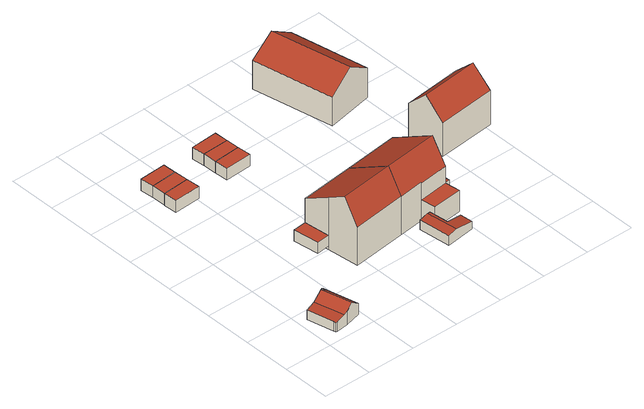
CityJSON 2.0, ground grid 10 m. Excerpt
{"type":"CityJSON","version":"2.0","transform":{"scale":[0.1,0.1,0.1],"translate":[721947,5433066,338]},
"CityObjects":{
"building1":{"type":"Building","attributes":{"Gemeindeschluessel":"09362000","HoeheDach":"343.790","HoeheGrund":"339.950","Methode":"2000","NiedrigsteTraufeDesGebaeudes":"341.930","Geometrietyp2DReferenz":"3000","measuredHeight":3.84,"function":"31001_2000","roofType":"3100"},"geometry":[{"type":"Solid","lod":"2","boundaries":[[[[0,1,2,3,4,5,6,7,8,9]],[[6,5,10,11,12]],[[4,13,10,5]],[[14,15,16,12,11,17]],[[7,16,15,8]],[[1,18,19,2]],[[20,19,18,21,10,13]],[[0,9,14,17,22]],[[6,12,16,7]],[[1,0,22,21,18]],[[14,9,8,15]],[[3,20,13,4]],[[2,19,20,3]],[[21,22,17,11,10]]]],"semantics":{"surfaces":[{"type":"GroundSurface","Flaeche":"39.249","Z_MAX":"0.000","Z_MAX_ASL":"339.950","Z_MIN":"0.000","Z_MIN_ASL":"339.950"},{"type":"WallSurface","Flaeche":"10.649","Z_MAX":"3.840","Z_MAX_ASL":"343.790","Z_MIN":"0.000","Z_MIN_ASL":"339.950"},{"type":"WallSurface","Flaeche":"4.432","Z_MAX":"2.321","Z_MAX_ASL":"342.271","Z_MIN":"0.000","Z_MIN_ASL":"339.950"},{"type":"RoofSurface","Dachneigung":"52.738","Dachorientierung":"76.501","Flaeche":"16.248","Z_MAX":"3.840","Z_MAX_ASL":"343.790","Z_MIN":"2.368","Z_MIN_ASL":"342.318"},{"type":"WallSurface","Flaeche":"1.558","Z_MAX":"2.825","Z_MAX_ASL":"342.775","Z_MIN":"0.000","Z_MIN_ASL":"339.950"},{"type":"WallSurface","Flaeche":"0.617","Z_MAX":"2.019","Z_MAX_ASL":"341.969","Z_MIN":"0.000","Z_MIN_ASL":"339.950"},{"type":"RoofSurface","Dachneigung":"80.916","Dachorientierung":"256.491","Flaeche":"13.764","Z_MAX":"2.330","Z_MAX_ASL":"342.280","Z_MIN":"1.980","Z_MIN_ASL":"341.930"},{"type":"WallSurface","Flaeche":"10.227","Z_MAX":"3.840","Z_MAX_ASL":"343.790","Z_MIN":"0.000","Z_MIN_ASL":"339.950"},{"type":"WallSurface","Flaeche":"2.272","Z_MAX":"2.837","Z_MAX_ASL":"342.787","Z_MIN":"0.000","Z_MIN_ASL":"339.950"},{"type":"WallSurface","Flaeche":"6.135","Z_MAX":"2.885","Z_MAX_ASL":"342.835","Z_MIN":"0.000","Z_MIN_ASL":"339.950"},{"type":"WallSurface","Flaeche":"17.144","Z_MAX":"2.368","Z_MAX_ASL":"342.318","Z_MIN":"0.000","Z_MIN_ASL":"339.950"},{"type":"WallSurface","Flaeche":"11.155","Z_MAX":"1.993","Z_MAX_ASL":"341.943","Z_MIN":"0.000","Z_MIN_ASL":"339.950"},{"type":"WallSurface","Flaeche":"0.988","Z_MAX":"1.981","Z_MAX_ASL":"341.931","Z_MIN":"0.000","Z_MIN_ASL":"339.950"},{"type":"RoofSurface","Dachneigung":"52.738","Dachorientierung":"256.497","Flaeche":"15.994","Z_MAX":"3.840","Z_MAX_ASL":"343.790","Z_MIN":"2.330","Z_MIN_ASL":"342.280"}],"values":[[0,1,2,3,4,5,6,7,8,9,10,11,12,13]]}}]},
"building2":{"type":"Building","attributes":{"Gemeindeschluessel":"09362000","HoeheDach":"342.009","HoeheGrund":"339.380","Methode":"1000","NiedrigsteTraufeDesGebaeudes":"342.009","Geometrietyp2DReferenz":"3000","measuredHeight":2.63,"function":"31001_2000","roofType":"1000"},"geometry":[{"type":"Solid","lod":"2","boundaries":[[[[23,24,25,26]],[[23,26,27,28]],[[26,25,29,27]],[[30,29,25,24]],[[27,29,30,28]],[[28,30,24,23]]]],"semantics":{"surfaces":[{"type":"WallSurface","Flaeche":"14.464","Z_MAX":"2.629","Z_MAX_ASL":"342.009","Z_MIN":"0.000","Z_MIN_ASL":"339.380"},{"type":"GroundSurface","Flaeche":"15.260","Z_MAX":"0.000","Z_MAX_ASL":"339.380","Z_MIN":"0.000","Z_MIN_ASL":"339.380"},{"type":"WallSurface","Flaeche":"7.311","Z_MAX":"2.629","Z_MAX_ASL":"342.009","Z_MIN":"0.000","Z_MIN_ASL":"339.380"},{"type":"RoofSurface","Dachneigung":"90.000","Dachorientierung":"-1.000","Flaeche":"15.260","Z_MAX":"2.629","Z_MAX_ASL":"342.009","Z_MIN":"2.629","Z_MIN_ASL":"342.009"},{"type":"WallSurface","Flaeche":"14.385","Z_MAX":"2.629","Z_MAX_ASL":"342.009","Z_MIN":"0.000","Z_MIN_ASL":"339.380"},{"type":"WallSurface","Flaeche":"7.313","Z_MAX":"2.629","Z_MAX_ASL":"342.009","Z_MIN":"0.000","Z_MIN_ASL":"339.380"}],"values":[[0,1,2,3,4,5]]}}]},
"building3":{"type":"Building","attributes":{"Gemeindeschluessel":"09362000","HoeheDach":"342.000","HoeheGrund":"339.460","Methode":"1000","NiedrigsteTraufeDesGebaeudes":"342.000","Geometrietyp2DReferenz":"3000","measuredHeight":2.54,"function":"31001_2000","roofType":"1000"},"geometry":[{"type":"Solid","lod":"2","boundaries":[[[[31,25,24,32]],[[32,24,33,34]],[[24,25,35,33]],[[34,33,35,36]],[[34,36,31,32]],[[36,35,25,31]]]],"semantics":{"surfaces":[{"type":"WallSurface","Flaeche":"13.974","Z_MAX":"2.540","Z_MAX_ASL":"342.000","Z_MIN":"0.000","Z_MIN_ASL":"339.460"},{"type":"WallSurface","Flaeche":"7.166","Z_MAX":"2.540","Z_MAX_ASL":"342.000","Z_MIN":"0.000","Z_MIN_ASL":"339.460"},{"type":"RoofSurface","Dachneigung":"90.000","Dachorientierung":"-1.000","Flaeche":"15.495","Z_MAX":"2.540","Z_MAX_ASL":"342.000","Z_MIN":"2.540","Z_MIN_ASL":"342.000"},{"type":"WallSurface","Flaeche":"13.972","Z_MAX":"2.540","Z_MAX_ASL":"342.000","Z_MIN":"0.000","Z_MIN_ASL":"339.460"},{"type":"GroundSurface","Flaeche":"15.495","Z_MAX":"0.000","Z_MAX_ASL":"339.460","Z_MIN":"0.000","Z_MIN_ASL":"339.460"},{"type":"WallSurface","Flaeche":"7.143","Z_MAX":"2.540","Z_MAX_ASL":"342.000","Z_MIN":"0.000","Z_MIN_ASL":"339.460"}],"values":[[0,1,2,3,4,5]]}}]},
"building4":{"type":"Building","attributes":{"Gemeindeschluessel":"09362000","HoeheDach":"342.002","HoeheGrund":"339.540","Methode":"1000","NiedrigsteTraufeDesGebaeudes":"342.002","Geometrietyp2DReferenz":"3000","measuredHeight":2.46,"function":"31001_2000","roofType":"1000"},"geometry":[{"type":"Solid","lod":"2","boundaries":[[[[37,38,36,34]],[[37,39,40,38]],[[38,40,35,36]],[[36,35,33,34]],[[33,35,40,39]],[[34,33,39,37]]]],"semantics":{"surfaces":[{"type":"GroundSurface","Flaeche":"15.357","Z_MAX":"0.000","Z_MAX_ASL":"339.540","Z_MIN":"0.000","Z_MIN_ASL":"339.540"},{"type":"WallSurface","Flaeche":"13.545","Z_MAX":"2.462","Z_MAX_ASL":"342.002","Z_MIN":"0.000","Z_MIN_ASL":"339.540"},{"type":"WallSurface","Flaeche":"6.848","Z_MAX":"2.462","Z_MAX_ASL":"342.002","Z_MIN":"0.000","Z_MIN_ASL":"339.540"},{"type":"WallSurface","Flaeche":"13.543","Z_MAX":"2.462","Z_MAX_ASL":"342.002","Z_MIN":"0.000","Z_MIN_ASL":"339.540"},{"type":"RoofSurface","Dachneigung":"90.000","Dachorientierung":"-1.000","Flaeche":"15.357","Z_MAX":"2.462","Z_MAX_ASL":"342.002","Z_MIN":"2.462","Z_MIN_ASL":"342.002"},{"type":"WallSurface","Flaeche":"6.898","Z_MAX":"2.462","Z_MAX_ASL":"342.002","Z_MIN":"0.000","Z_MIN_ASL":"339.540"}],"values":[[0,1,2,3,4,5]]}}]},
"building5":{"type":"Building","attributes":{"Gemeindeschluessel":"09362000","HoeheDach":"341.797","HoeheGrund":"339.540","Methode":"1000","NiedrigsteTraufeDesGebaeudes":"341.797","Geometrietyp2DReferenz":"3000","measuredHeight":2.26,"function":"31001_2000","roofType":"1000"},"geometry":[{"type":"Solid","lod":"2","boundaries":[[[[41,42,43,44]],[[42,45,46,43]],[[44,43,46,47]],[[47,46,45,48]],[[48,45,42,41]],[[44,47,48,41]]]],"semantics":{"surfaces":[{"type":"WallSurface","Flaeche":"11.884","Z_MAX":"2.257","Z_MAX_ASL":"341.797","Z_MIN":"0.000","Z_MIN_ASL":"339.540"},{"type":"RoofSurface","Dachneigung":"90.000","Dachorientierung":"-1.000","Flaeche":"14.391","Z_MAX":"2.257","Z_MAX_ASL":"341.797","Z_MIN":"2.257","Z_MIN_ASL":"341.797"},{"type":"WallSurface","Flaeche":"6.179","Z_MAX":"2.257","Z_MAX_ASL":"341.797","Z_MIN":"0.000","Z_MIN_ASL":"339.540"},{"type":"WallSurface","Flaeche":"6.158","Z_MAX":"2.257","Z_MAX_ASL":"341.797","Z_MIN":"0.000","Z_MIN_ASL":"339.540"},{"type":"GroundSurface","Flaeche":"14.391","Z_MAX":"0.000","Z_MAX_ASL":"339.540","Z_MIN":"0.000","Z_MIN_ASL":"339.540"}],"values":[[0,1,2,0,3,4]]}}]},
"building6":{"type":"Building","attributes":{"Gemeindeschluessel":"09362000","HoeheDach":"352.190","HoeheGrund":"338.802","Methode":"2000","NiedrigsteTraufeDesGebaeudes":"347.009","Geometrietyp2DReferenz":"3000","measuredHeight":13.39,"function":"31001_1000","roofType":"3100"},"address":[{"Country":"Germany","Locality":"Regensburg","ThoroughfareName":"Großprüfening 17a"}],"geometry":[{"type":"Solid","lod":"2","boundaries":[[[[49,50,51,52,53]],[[53,52,54,55]],[[56,57,50,49]],[[58,59,51,50,57]],[[60,58,57,56]],[[54,52,51,59]],[[55,54,59,58,60]],[[49,53,55,60,56]]]],"semantics":{"surfaces":[{"type":"WallSurface","Flaeche":"130.234","Z_MAX":"13.388","Z_MAX_ASL":"352.190","Z_MIN":"0.000","Z_MIN_ASL":"338.802"},{"type":"WallSurface","Flaeche":"93.193","Z_MAX":"8.271","Z_MAX_ASL":"347.073","Z_MIN":"0.000","Z_MIN_ASL":"338.802"},{"type":"WallSurface","Flaeche":"92.743","Z_MAX":"8.207","Z_MAX_ASL":"347.009","Z_MIN":"0.000","Z_MIN_ASL":"338.802"},{"type":"RoofSurface","Dachneigung":"60.337","Dachorientierung":"353.016","Flaeche":"118.128","Z_MAX":"13.388","Z_MAX_ASL":"352.190","Z_MIN":"8.207","Z_MIN_ASL":"347.009"},{"type":"WallSurface","Flaeche":"51.110","Z_MAX":"11.206","Z_MAX_ASL":"350.008","Z_MIN":"0.000","Z_MIN_ASL":"338.802"},{"type":"RoofSurface","Dachneigung":"29.945","Dachorientierung":"173.022","Flaeche":"66.683","Z_MAX":"13.388","Z_MAX_ASL":"352.190","Z_MIN":"8.257","Z_MIN_ASL":"347.059"},{"type":"WallSurface","Flaeche":"79.032","Z_MAX":"13.388","Z_MAX_ASL":"352.190","Z_MIN":"0.000","Z_MIN_ASL":"338.802"},{"type":"GroundSurface","Flaeche":"135.934","Z_MAX":"0.000","Z_MAX_ASL":"338.802","Z_MIN":"0.000","Z_MIN_ASL":"338.802"}],"values":[[0,1,2,3,4,5,6,7]]}}]},
"building7":{"type":"Building","attributes":{"Gemeindeschluessel":"09362000","HoeheDach":"341.989","HoeheGrund":"339.470","Methode":"1000","NiedrigsteTraufeDesGebaeudes":"341.989","Geometrietyp2DReferenz":"3000","measuredHeight":2.52,"function":"31001_2000","roofType":"1000"},"geometry":[{"type":"Solid","lod":"2","boundaries":[[[[61,62,63,64]],[[65,66,67,68]],[[67,62,61,68]],[[65,64,63,66]],[[66,63,62,67]],[[68,61,64,65]]]],"semantics":{"surfaces":[{"type":"RoofSurface","Dachneigung":"90.000","Dachorientierung":"-1.000","Flaeche":"15.444","Z_MAX":"2.519","Z_MAX_ASL":"341.989","Z_MIN":"2.519","Z_MIN_ASL":"341.989"},{"type":"GroundSurface","Flaeche":"15.444","Z_MAX":"0.000","Z_MAX_ASL":"339.470","Z_MIN":"0.000","Z_MIN_ASL":"339.470"},{"type":"WallSurface","Flaeche":"13.864","Z_MAX":"2.519","Z_MAX_ASL":"341.989","Z_MIN":"0.000","Z_MIN_ASL":"339.470"},{"type":"WallSurface","Flaeche":"13.863","Z_MAX":"2.519","Z_MAX_ASL":"341.989","Z_MIN":"0.000","Z_MIN_ASL":"339.470"},{"type":"WallSurface","Flaeche":"7.108","Z_MAX":"2.519","Z_MAX_ASL":"341.989","Z_MIN":"0.000","Z_MIN_ASL":"339.470"},{"type":"WallSurface","Flaeche":"7.029","Z_MAX":"2.519","Z_MAX_ASL":"341.989","Z_MIN":"0.000","Z_MIN_ASL":"339.470"}],"values":[[0,1,2,3,4,5]]}}]},
"building8":{"type":"Building","attributes":{"Gemeindeschluessel":"09362000","HoeheDach":"341.988","HoeheGrund":"339.490","Methode":"1000","NiedrigsteTraufeDesGebaeudes":"341.988","Geometrietyp2DReferenz":"3000","measuredHeight":2.5,"function":"31001_2000","roofType":"1000"},"geometry":[{"type":"Solid","lod":"2","boundaries":[[[[64,63,69,70]],[[71,69,63,66]],[[66,63,64,65]],[[72,71,66,65]],[[72,70,69,71]],[[65,64,70,72]]]],"semantics":{"surfaces":[{"type":"RoofSurface","Dachneigung":"90.000","Dachorientierung":"-1.000","Flaeche":"15.321","Z_MAX":"2.498","Z_MAX_ASL":"341.988","Z_MIN":"2.498","Z_MIN_ASL":"341.988"},{"type":"WallSurface","Flaeche":"6.897","Z_MAX":"2.498","Z_MAX_ASL":"341.988","Z_MIN":"0.000","Z_MIN_ASL":"339.490"},{"type":"WallSurface","Flaeche":"13.748","Z_MAX":"2.498","Z_MAX_ASL":"341.988","Z_MIN":"0.000","Z_MIN_ASL":"339.490"},{"type":"GroundSurface","Flaeche":"15.321","Z_MAX":"0.000","Z_MAX_ASL":"339.490","Z_MIN":"0.000","Z_MIN_ASL":"339.490"},{"type":"WallSurface","Flaeche":"13.718","Z_MAX":"2.498","Z_MAX_ASL":"341.988","Z_MIN":"0.000","Z_MIN_ASL":"339.490"},{"type":"WallSurface","Flaeche":"7.026","Z_MAX":"2.498","Z_MAX_ASL":"341.988","Z_MIN":"0.000","Z_MIN_ASL":"339.490"}],"values":[[0,1,2,3,4,5]]}}]},
"building9":{"type":"Building","attributes":{"Gemeindeschluessel":"09362000","HoeheDach":"341.982","HoeheGrund":"339.490","Methode":"1000","NiedrigsteTraufeDesGebaeudes":"341.982","Geometrietyp2DReferenz":"3000","measuredHeight":2.49,"function":"31001_2000","roofType":"1000"},"geometry":[{"type":"Solid","lod":"2","boundaries":[[[[70,69,73,74]],[[75,74,73,76]],[[76,73,69,71]],[[72,70,74,75]],[[71,69,70,72]],[[75,76,71,72]]]],"semantics":{"surfaces":[{"type":"RoofSurface","Dachneigung":"90.000","Dachorientierung":"-1.000","Flaeche":"15.385","Z_MAX":"2.492","Z_MAX_ASL":"341.982","Z_MIN":"2.492","Z_MIN_ASL":"341.982"},{"type":"WallSurface","Flaeche":"13.685","Z_MAX":"2.492","Z_MAX_ASL":"341.982","Z_MIN":"0.000","Z_MIN_ASL":"339.490"},{"type":"WallSurface","Flaeche":"7.008","Z_MAX":"2.492","Z_MAX_ASL":"341.982","Z_MIN":"0.000","Z_MIN_ASL":"339.490"},{"type":"WallSurface","Flaeche":"6.956","Z_MAX":"2.492","Z_MAX_ASL":"341.982","Z_MIN":"0.000","Z_MIN_ASL":"339.490"},{"type":"GroundSurface","Flaeche":"15.385","Z_MAX":"0.000","Z_MAX_ASL":"339.490","Z_MIN":"0.000","Z_MIN_ASL":"339.490"}],"values":[[0,1,2,3,1,4]]}}]},
"building10":{"type":"Building","attributes":{"Gemeindeschluessel":"09362000","HoeheDach":"343.320","HoeheGrund":"340.900","Methode":"2000","NiedrigsteTraufeDesGebaeudes":"342.650","Geometrietyp2DReferenz":"3000","measuredHeight":2.42,"function":"31001_2000","roofType":"3100"},"geometry":[{"type":"Solid","lod":"2","boundaries":[[[[77,78,79,80]],[[81,82,83,84]],[[85,81,84,86]],[[87,88,89,90]],[[82,81,85,80,79]],[[78,77,90,89]],[[85,86,87,90,77,80]],[[87,86,84,83,88]],[[78,89,88,83,82,79]]]],"semantics":{"surfaces":[{"type":"WallSurface","Flaeche":"4.513","Z_MAX":"1.750","Z_MAX_ASL":"342.650","Z_MIN":"0.000","Z_MIN_ASL":"340.900"},{"type":"RoofSurface","Dachneigung":"76.870","Dachorientierung":"262.989","Flaeche":"13.103","Z_MAX":"2.420","Z_MAX_ASL":"343.320","Z_MIN":"1.972","Z_MIN_ASL":"342.872"},{"type":"WallSurface","Flaeche":"13.121","Z_MAX":"1.972","Z_MAX_ASL":"342.872","Z_MIN":"0.000","Z_MIN_ASL":"340.900"},{"type":"WallSurface","Flaeche":"9.391","Z_MAX":"2.312","Z_MAX_ASL":"343.212","Z_MIN":"0.000","Z_MIN_ASL":"340.900"},{"type":"WallSurface","Flaeche":"12.595","Z_MAX":"2.420","Z_MAX_ASL":"343.320","Z_MIN":"0.000","Z_MIN_ASL":"340.900"},{"type":"WallSurface","Flaeche":"6.849","Z_MAX":"2.312","Z_MAX_ASL":"343.212","Z_MIN":"0.000","Z_MIN_ASL":"340.900"},{"type":"GroundSurface","Flaeche":"25.766","Z_MAX":"0.000","Z_MAX_ASL":"340.900","Z_MIN":"0.000","Z_MIN_ASL":"340.900"},{"type":"WallSurface","Flaeche":"5.792","Z_MAX":"2.420","Z_MAX_ASL":"343.320","Z_MIN":"0.000","Z_MIN_ASL":"340.900"},{"type":"RoofSurface","Dachneigung":"80.546","Dachorientierung":"83.031","Flaeche":"13.183","Z_MAX":"2.420","Z_MAX_ASL":"343.320","Z_MIN":"1.750","Z_MIN_ASL":"342.650"}],"values":[[0,1,2,3,4,5,6,7,8]]}}]},
"building11":{"type":"Building","attributes":{"Gemeindeschluessel":"09362000","HoeheDach":"352.190","HoeheGrund":"338.802","Methode":"2000","NiedrigsteTraufeDesGebaeudes":"343.350","Geometrietyp2DReferenz":"3000","measuredHeight":13.39,"function":"31001_1000","roofType":"3100"},"address":[{"Country":"Germany","Locality":"Regensburg","ThoroughfareName":"Großprüfening 17"}],"geometry":[{"type":"Solid","lod":"2","boundaries":[[[[91,92,93,94]],[[95,96,97,98,99,100,51]],[[93,92,101,102]],[[103,53,49,104,105,91,94]],[[105,104,106,100,99]],[[103,96,95,53]],[[49,50,106,104]],[[49,53,95,51,50]],[[91,105,99,98,101,92]],[[103,94,93,102,97,96]],[[51,100,106,50]],[[101,98,97,102]]]],"semantics":{"surfaces":[{"type":"WallSurface","Flaeche":"28.104","Z_MAX":"4.548","Z_MAX_ASL":"343.350","Z_MIN":"0.000","Z_MIN_ASL":"338.802"},{"type":"RoofSurface","Dachneigung":"29.689","Dachorientierung":"173.270","Flaeche":"67.334","Z_MAX":"13.388","Z_MAX_ASL":"352.190","Z_MIN":"8.178","Z_MIN_ASL":"346.980"},{"type":"RoofSurface","Dachneigung":"90.000","Dachorientierung":"-1.000","Flaeche":"19.132","Z_MAX":"4.548","Z_MAX_ASL":"343.350","Z_MIN":"4.548","Z_MIN_ASL":"343.350"},{"type":"GroundSurface","Flaeche":"155.335","Z_MAX":"0.000","Z_MAX_ASL":"338.802","Z_MIN":"0.000","Z_MIN_ASL":"338.802"},{"type":"WallSurface","Flaeche":"109.703","Z_MAX":"13.388","Z_MAX_ASL":"352.190","Z_MIN":"0.000","Z_MIN_ASL":"338.802"},{"type":"WallSurface","Flaeche":"42.192","Z_MAX":"8.264","Z_MAX_ASL":"347.066","Z_MIN":"0.000","Z_MIN_ASL":"338.802"},{"type":"WallSurface","Flaeche":"92.616","Z_MAX":"8.206","Z_MAX_ASL":"347.008","Z_MIN":"0.000","Z_MIN_ASL":"338.802"},{"type":"WallSurface","Flaeche":"130.185","Z_MAX":"13.388","Z_MAX_ASL":"352.190","Z_MIN":"0.000","Z_MIN_ASL":"338.802"},{"type":"WallSurface","Flaeche":"34.853","Z_MAX":"11.815","Z_MAX_ASL":"350.617","Z_MIN":"0.000","Z_MIN_ASL":"338.802"},{"type":"WallSurface","Flaeche":"14.426","Z_MAX":"8.264","Z_MAX_ASL":"347.066","Z_MIN":"0.000","Z_MIN_ASL":"338.802"},{"type":"RoofSurface","Dachneigung":"60.376","Dachorientierung":"353.266","Flaeche":"118.323","Z_MAX":"13.388","Z_MAX_ASL":"352.190","Z_MIN":"8.206","Z_MIN_ASL":"347.008"},{"type":"WallSurface","Flaeche":"22.465","Z_MAX":"8.178","Z_MAX_ASL":"346.980","Z_MIN":"4.548","Z_MIN_ASL":"343.350"}],"values":[[0,1,2,3,4,5,6,7,8,9,10,11]]}}]},
"building12":{"type":"Building","attributes":{"Gemeindeschluessel":"09362000","HoeheDach":"341.960","HoeheGrund":"338.570","Methode":"2000","NiedrigsteTraufeDesGebaeudes":"340.960","Geometrietyp2DReferenz":"3000","measuredHeight":3.39,"function":"31001_2000","roofType":"1000"},"geometry":[{"type":"Solid","lod":"2","boundaries":[[[[107,108,109,110]],[[111,110,109,112,113,114]],[[115,111,114,116,117,118]],[[108,107,115,118]],[[111,115,107,110]],[[114,113,119,116]],[[117,116,119,120]],[[108,118,117,120,112,109]],[[120,119,113,112]]]],"semantics":{"surfaces":[{"type":"WallSurface","Flaeche":"23.892","Z_MAX":"2.390","Z_MAX_ASL":"340.960","Z_MIN":"0.000","Z_MIN_ASL":"338.570"},{"type":"WallSurface","Flaeche":"10.409","Z_MAX":"3.390","Z_MAX_ASL":"341.960","Z_MIN":"0.000","Z_MIN_ASL":"338.570"},{"type":"WallSurface","Flaeche":"32.539","Z_MAX":"3.390","Z_MAX_ASL":"341.960","Z_MIN":"0.000","Z_MIN_ASL":"338.570"},{"type":"WallSurface","Flaeche":"8.251","Z_MAX":"2.390","Z_MAX_ASL":"340.960","Z_MIN":"0.000","Z_MIN_ASL":"338.570"},{"type":"GroundSurface","Flaeche":"34.288","Z_MAX":"0.000","Z_MAX_ASL":"338.570","Z_MIN":"0.000","Z_MIN_ASL":"338.570"},{"type":"RoofSurface","Dachneigung":"90.000","Dachorientierung":"-1.000","Flaeche":"19.578","Z_MAX":"3.390","Z_MAX_ASL":"341.960","Z_MIN":"3.390","Z_MIN_ASL":"341.960"},{"type":"WallSurface","Flaeche":"2.274","Z_MAX":"3.390","Z_MAX_ASL":"341.960","Z_MIN":"2.390","Z_MIN_ASL":"340.960"},{"type":"RoofSurface","Dachneigung":"90.000","Dachorientierung":"-1.000","Flaeche":"14.709","Z_MAX":"2.390","Z_MAX_ASL":"340.960","Z_MIN":"2.390","Z_MIN_ASL":"340.960"},{"type":"WallSurface","Flaeche":"8.604","Z_MAX":"3.390","Z_MAX_ASL":"341.960","Z_MIN":"2.390","Z_MIN_ASL":"340.960"}],"values":[[0,1,2,3,4,5,6,7,8]]}}]},
"building13":{"type":"Building","attributes":{"Gemeindeschluessel":"09362000","HoeheDach":"349.220","HoeheGrund":"339.597","Methode":"2000","NiedrigsteTraufeDesGebaeudes":"345.595","Geometrietyp2DReferenz":"3000","measuredHeight":9.62,"function":"31001_1000","roofType":"3100"},"address":[{"Country":"Germany","Locality":"Regensburg","ThoroughfareName":"Großprüfening 12"}],"geometry":[{"type":"Solid","lod":"2","boundaries":[[[[121,122,123,124,125]],[[122,126,127,123]],[[128,127,126,129,130]],[[124,123,127,128]],[[124,128,130,125]],[[129,121,125,130]],[[129,126,122,121]]]],"semantics":{"surfaces":[{"type":"WallSurface","Flaeche":"78.353","Z_MAX":"9.623","Z_MAX_ASL":"349.220","Z_MIN":"0.000","Z_MIN_ASL":"339.597"},{"type":"GroundSurface","Flaeche":"170.899","Z_MAX":"0.000","Z_MAX_ASL":"339.597","Z_MIN":"0.000","Z_MIN_ASL":"339.597"},{"type":"WallSurface","Flaeche":"82.165","Z_MAX":"9.623","Z_MAX_ASL":"349.220","Z_MIN":"0.000","Z_MIN_ASL":"339.597"},{"type":"WallSurface","Flaeche":"102.615","Z_MAX":"6.396","Z_MAX_ASL":"345.993","Z_MIN":"0.000","Z_MIN_ASL":"339.597"},{"type":"RoofSurface","Dachneigung":"56.016","Dachorientierung":"78.480","Flaeche":"102.443","Z_MAX":"9.623","Z_MAX_ASL":"349.220","Z_MIN":"5.998","Z_MIN_ASL":"345.595"},{"type":"RoofSurface","Dachneigung":"56.021","Dachorientierung":"258.475","Flaeche":"103.650","Z_MAX":"9.623","Z_MAX_ASL":"349.220","Z_MIN":"6.217","Z_MIN_ASL":"345.814"},{"type":"WallSurface","Flaeche":"106.646","Z_MAX":"6.217","Z_MAX_ASL":"345.814","Z_MIN":"0.000","Z_MIN_ASL":"339.597"}],"values":[[0,1,2,3,4,5,6]]}}]},
"building14":{"type":"Building","attributes":{"Gemeindeschluessel":"09362000","HoeheDach":"352.118","HoeheGrund":"340.896","Methode":"1000","NiedrigsteTraufeDesGebaeudes":"348.239","Geometrietyp2DReferenz":"3000","measuredHeight":11.22,"function":"31001_1000","roofType":"3100"},"address":[{"Country":"Germany","Locality":"Regensburg","ThoroughfareName":"Großprüfening 15"}],"geometry":[{"type":"Solid","lod":"2","boundaries":[[[[131,132,133,134,135]],[[135,134,136,137]],[[138,139,132,131]],[[136,134,133,140]],[[140,133,132,139]],[[137,136,140,139,138]],[[131,135,137,138]]]],"semantics":{"surfaces":[{"type":"WallSurface","Flaeche":"74.662","Z_MAX":"11.222","Z_MAX_ASL":"352.118","Z_MIN":"0.000","Z_MIN_ASL":"340.896"},{"type":"WallSurface","Flaeche":"88.621","Z_MAX":"7.352","Z_MAX_ASL":"348.248","Z_MIN":"0.000","Z_MIN_ASL":"340.896"},{"type":"WallSurface","Flaeche":"88.620","Z_MAX":"7.348","Z_MAX_ASL":"348.244","Z_MIN":"0.000","Z_MIN_ASL":"340.896"},{"type":"RoofSurface","Dachneigung":"46.048","Dachorientierung":"173.888","Flaeche":"67.327","Z_MAX":"11.222","Z_MAX_ASL":"352.118","Z_MIN":"7.343","Z_MIN_ASL":"348.239"},{"type":"RoofSurface","Dachneigung":"46.045","Dachorientierung":"353.886","Flaeche":"67.312","Z_MAX":"11.222","Z_MAX_ASL":"352.118","Z_MIN":"7.348","Z_MIN_ASL":"348.244"},{"type":"WallSurface","Flaeche":"74.586","Z_MAX":"11.222","Z_MAX_ASL":"352.118","Z_MIN":"0.000","Z_MIN_ASL":"340.896"},{"type":"GroundSurface","Flaeche":"96.924","Z_MAX":"0.000","Z_MAX_ASL":"340.896","Z_MIN":"0.000","Z_MIN_ASL":"340.896"}],"values":[[0,1,2,3,4,5,6]]}}]}
},
"vertices":[
[50,12,19],[24,8,19],[21,9,19],[20,14,19],[8,68,19],[28,73,19],[61,80,19],[59,88,19],[65,90,19],[82,19,19],[28,73,43],[48,77,58],[61,80,48],[8,68,39],[82,19,43],[65,90,43],[59,88,48],[63,15,58],[24,8,40],[21,9,39],[20,14,39],[43,11,43],[50,12,48],
[41,470,14],[41,470,40],[96,474,40],[96,474,14],[98,446,14],[43,443,14],[98,446,40],[43,443,40],
[96,474,15],[41,470,15],[40,499,40],[40,499,15],[94,502,40],[94,502,15],
[38,527,15],[93,530,15],[38,527,40],[93,530,40],
[147,196,15],[147,196,38],[140,249,38],[140,249,15],[174,199,38],[168,252,38],[168,252,15],[174,199,15],
[280,265,8],[280,265,90],[290,175,142],[293,146,91],[293,146,8],[181,132,91],[181,132,8],[168,252,8],[168,252,90],[174,199,120],[178,161,142],[174,199,8],
[167,451,40],[222,454,40],[220,482,40],[165,478,40],[165,478,15],[220,482,15],[222,454,15],[167,451,15],
[219,509,40],[164,507,40],[219,509,15],[164,507,15],
[217,537,40],[162,534,40],[162,534,15],[217,537,15],
[373,83,29],[373,83,46],[376,57,46],[376,57,29],[317,50,49],[336,52,53],[328,118,53],[309,116,49],[317,50,29],[309,116,29],[335,119,29],[335,119,52],[339,79,52],[339,79,29],
[410,128,8],[410,128,54],[348,121,54],[348,121,8],[293,146,90],[344,152,91],[344,151,90],[406,159,90],[403,179,126],[402,188,142],[406,159,54],[344,151,54],[344,152,8],[392,279,8],[403,179,8],[392,279,90],
[426,283,6],[426,283,30],[437,184,30],[437,184,6],[403,179,6],[426,182,30],[426,182,40],[403,179,40],[392,279,6],[393,265,40],[393,265,30],[392,279,30],[416,268,40],[416,268,30],
[400,441,78],[400,441,16],[497,461,16],[497,461,80],[450,451,112],[366,609,16],[469,624,16],[469,624,76],[366,609,78],[416,616,112],
[585,333,29],[585,333,102],[589,293,141],[593,253,102],[593,253,29],[473,240,102],[473,240,29],[465,320,29],[465,320,102],[469,280,141]
]}
